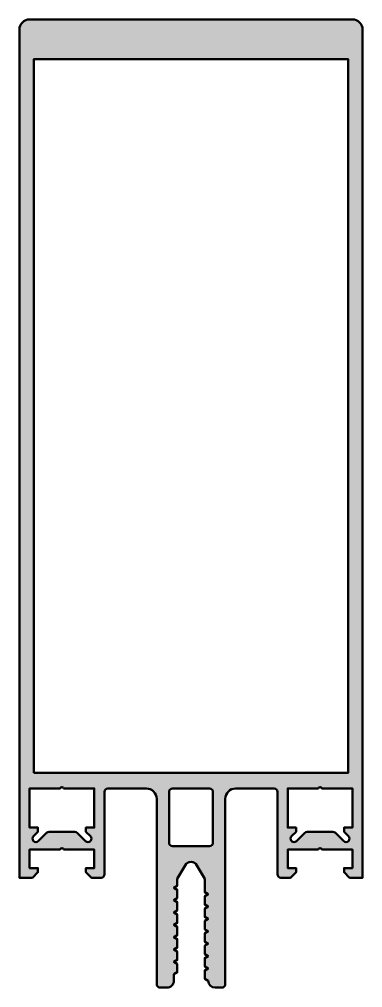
# Model space of a CAD drawing. Extents: x -25 to 25, y -16 to 125.
import ezdxf

# ---------------------------------------------------------------- set-up
doc = ezdxf.new("R2010")
doc.units = 0
doc.layers.add('0S-Alu contour', color=7, linetype='Continuous', lineweight=50)
doc.layers.add('0S-Alu hatch', color=252, linetype='Continuous', lineweight=25)

# ---------------------------------------------------------------- blocks, each defined once
blk = doc.blocks.new('322290__694F015B_F49B_4615_8804_CCDFC4D394CF_')
at = {"layer": '0S-Alu hatch'}
h = blk.add_hatch(color=256, dxfattribs=at)
edge = h.paths.add_edge_path()
edge.add_arc((-23.50000000000004, 123.5), 1.5, 89.99999999999675, 180)
edge.add_line((-25.00000000000003, 123.5), (-25.00000000000003, 1.137e-13))
edge.add_line((-25.00000000000003, 1.137e-13), (-23.1, 1.421e-13))
edge.add_line((-23.1, 1.421e-13), (-22.29999999999999, 0.8000000000000397))
edge.add_line((-22.29999999999999, 0.8000000000000397), (-22.30000000000002, 1.400000000000062))
edge.add_line((-22.30000000000002, 1.400000000000062), (-23.50000000000001, 1.400000000000119))
edge.add_line((-23.50000000000001, 1.400000000000119), (-23.50000000000001, 4.100000000000051))
edge.add_line((-23.50000000000001, 4.100000000000051), (-19.04494897427833, 4.100000000000079))
edge.add_ellipse((-18.80000000000002, 4.050000000000039), major_axis=(-0.2500000000000059, 0), ratio=1, start_angle=191.5369590328246, end_angle=348.46304096717546, ccw=False)
edge.add_line((-18.5550510257217, 4.100000000000079), (-14.10000000000003, 4.099999999999994))
edge.add_line((-14.10000000000003, 4.099999999999994), (-14.10000000000003, 1.40000000000009))
edge.add_line((-14.10000000000003, 1.40000000000009), (-15.30000000000007, 1.40000000000009))
edge.add_line((-15.30000000000007, 1.40000000000009), (-15.30000000000007, 0.800000000000125))
edge.add_line((-15.30000000000007, 0.800000000000125), (-14.50000000000001, 8.53e-14))
edge.add_line((-14.50000000000001, 8.53e-14), (-13.09999999999994, 5.68e-14))
edge.add_arc((-13.10000000000003, 0.5000000000001137), 0.500000000000057, 270.0000000000098, 360)
edge.add_line((-12.59999999999997, 0.5000000000001137), (-12.60000000000003, 12.50000000000011))
edge.add_ellipse((-12.10000000000007, 12.5000000000001), major_axis=(-0.4999999999999574, 0), ratio=1, start_angle=270, end_angle=360, ccw=False)
edge.add_line((-12.10000000000007, 13.00000000000006), (-6.500000000000021, 13.00000000000003))
edge.add_ellipse((-6.500000000000016, 11.49999999999997), major_axis=(-1.500000000000056, 0), ratio=1, start_angle=180, end_angle=270.00000000000017, ccw=False)
edge.add_line((-4.999999999999957, 11.49999999999997), (-4.99999999999995, -15.49999999999988))
edge.add_arc((-4.499999999999964, -15.49999999999988), 0.4999999999999858, 180, 270.0000000000017)
edge.add_line((-4.49999999999995, -15.99999999999987), (-3.49999999999995, -15.99999999999986))
edge.add_arc((-3.499999999999943, -14.99999999999985), 1, 269.9999999999996, 360)
edge.add_line((-2.499999999999943, -14.99999999999985), (-2.499999999999936, -14.05277679671562))
edge.add_line((-2.499999999999936, -14.05277679671562), (-1.999999999999964, -13.76410166212076))
edge.add_line((-1.999999999999964, -13.76410166212076), (-1.99999999999995, -12.54145193131037))
edge.add_line((-1.99999999999995, -12.54145193131037), (-2.499999999999964, -12.25277679671555))
edge.add_line((-2.499999999999964, -12.25277679671555), (-1.99999999999995, -11.96410166212075))
edge.add_line((-1.99999999999995, -11.96410166212075), (-1.99999999999995, -10.74145193131036))
edge.add_line((-1.99999999999995, -10.74145193131036), (-2.499999999999964, -10.45277679671554))
edge.add_line((-2.499999999999964, -10.45277679671554), (-1.999999999999964, -10.16410166212068))
edge.add_line((-1.999999999999964, -10.16410166212068), (-1.999999999999964, -8.941451931310352))
edge.add_line((-1.999999999999964, -8.941451931310352), (-2.49999999999995, -8.6527767967155))
edge.add_line((-2.49999999999995, -8.6527767967155), (-1.999999999999964, -8.364101662120675))
edge.add_line((-1.999999999999964, -8.364101662120675), (-1.999999999999964, -7.141451931310314))
edge.add_line((-1.999999999999964, -7.141451931310314), (-2.49999999999995, -6.852776796715517))
edge.add_line((-2.49999999999995, -6.852776796715517), (-1.99999999999995, -6.564101662120691))
edge.add_line((-1.99999999999995, -6.564101662120691), (-1.99999999999995, -5.341451931310331))
edge.add_line((-1.99999999999995, -5.341451931310331), (-2.499999999999964, -5.052776796715505))
edge.add_line((-2.499999999999964, -5.052776796715505), (-1.99999999999995, -4.764101662120651))
edge.add_line((-1.99999999999995, -4.764101662120651), (-1.999999999999964, -3.541451931310263))
edge.add_line((-1.999999999999964, -3.541451931310263), (-2.49999999999995, -3.252776796715465))
edge.add_line((-2.49999999999995, -3.252776796715465), (-1.99999999999995, -2.96410166212064))
edge.add_line((-1.99999999999995, -2.96410166212064), (-1.999999999999964, -1.74145193131028))
edge.add_line((-1.999999999999964, -1.74145193131028), (-2.49999999999995, -1.452776796715482))
edge.add_line((-2.49999999999995, -1.452776796715482), (-1.99999999999995, -1.164101662120685))
edge.add_line((-1.99999999999995, -1.164101662120685), (-1.99999999999995, -0.1641016621206859))
edge.add_line((-1.99999999999995, -0.1641016621206859), (-0.8660253585603854, 1.800000000000125))
edge.add_ellipse((4.52240334e-08, 1.300000000000109), major_axis=(-0.9999999999999907, 0), ratio=1, start_angle=209.9999999999995, end_angle=329.99999999999864, ccw=False)
edge.add_line((0.8660254490084682, 1.800000000000096), (1.999999999999992, -0.1641015681546776))
edge.add_line((1.999999999999992, -0.1641015681546776), (1.999999999999992, -2.111324865404952))
edge.add_line((1.999999999999992, -2.111324865404952), (2.500000000000007, -2.399999999999835))
edge.add_line((2.500000000000007, -2.399999999999835), (1.999999999999978, -2.688675134594575))
edge.add_line((1.999999999999978, -2.688675134594575), (1.999999999999978, -3.911324865404964))
edge.add_line((1.999999999999978, -3.911324865404964), (2.500000000000021, -4.199999999999874))
edge.add_line((2.500000000000021, -4.199999999999874), (1.999999999999921, -4.488675134594728))
edge.add_line((1.999999999999921, -4.488675134594728), (1.999999999999921, -5.711324865405003))
edge.add_line((1.999999999999921, -5.711324865405003), (2.499999999999978, -5.999999999999857))
edge.add_line((2.499999999999978, -5.999999999999857), (1.999999999999936, -6.288675134594683))
edge.add_line((1.999999999999936, -6.288675134594683), (1.999999999999978, -7.511324865405015))
edge.add_line((1.999999999999978, -7.511324865405015), (2.499999999999978, -7.79999999999984))
edge.add_line((2.499999999999978, -7.79999999999984), (1.999999999999936, -8.088675134594666))
edge.add_line((1.999999999999936, -8.088675134594666), (1.999999999999921, -9.311324865404998))
edge.add_line((1.999999999999921, -9.311324865404998), (2.500000000000049, -9.599999999999852))
edge.add_line((2.500000000000049, -9.599999999999852), (1.99999999999995, -9.88867513459465))
edge.add_line((1.99999999999995, -9.88867513459465), (2.000000000000007, -11.11132486540507))
edge.add_line((2.000000000000007, -11.11132486540507), (2.499999999999992, -11.39999999999989))
edge.add_line((2.499999999999992, -11.39999999999989), (1.999999999999921, -11.6886751345948))
edge.add_line((1.999999999999921, -11.6886751345948), (1.999999999999921, -12.91132486540508))
edge.add_line((1.999999999999921, -12.91132486540508), (2.499999999999978, -13.19999999999987))
edge.add_line((2.499999999999978, -13.19999999999987), (1.999999999999978, -13.48867513459473))
edge.add_line((1.999999999999978, -13.48867513459473), (1.999999999999936, -14.71132486540509))
edge.add_line((1.999999999999936, -14.71132486540509), (2.49999999999995, -14.99999999999985))
edge.add_arc((3.499999999999936, -14.99999999999988), 0.9999999999999857, 180, 269.9999999999992)
edge.add_line((3.499999999999921, -15.99999999999987), (4.500000000000049, -15.99999999999986))
edge.add_arc((4.500000000000056, -15.49999999999988), 0.4999999999999716, 269.9999999999992, 360)
edge.add_line((5.000000000000028, -15.49999999999988), (4.999999999999936, 11.5))
edge.add_ellipse((6.499999999999982, 11.5000000000001), major_axis=(-1.500000000000045, 0), ratio=1, start_angle=270.0000000000039, end_angle=360, ccw=False)
edge.add_line((6.499999999999879, 13.00000000000014), (12.10000000000003, 13.00000000000008))
edge.add_ellipse((12.10000000000001, 12.50000000000005), major_axis=(-0.5000000000000302, 0), ratio=1, start_angle=180, end_angle=269.9999999999982, ccw=False)
edge.add_line((12.60000000000004, 12.50000000000005), (12.59999999999996, 0.5000000000000853))
edge.add_arc((13.09999999999997, 0.5000000000001564), 0.5000000000000142, 180, 270.0000000000065)
edge.add_line((13.10000000000003, 1.421e-13), (14.49999999999993, 5.68e-14))
edge.add_line((14.49999999999993, 5.68e-14), (15.30000000000011, 0.800000000000125))
edge.add_line((15.30000000000011, 0.800000000000125), (15.29999999999999, 1.40000000000009))
edge.add_line((15.29999999999999, 1.40000000000009), (14.1, 1.40000000000009))
edge.add_line((14.1, 1.40000000000009), (14.1, 4.100000000000022))
edge.add_line((14.1, 4.100000000000022), (18.55505102572169, 4.100000000000079))
edge.add_ellipse((18.8, 4.050000000000039), major_axis=(-0.2500000000000059, 0), ratio=1, start_angle=191.5369590328246, end_angle=348.46304096717546, ccw=False)
edge.add_line((19.04494897427832, 4.100000000000079), (23.49999999999999, 4.100000000000051))
edge.add_line((23.49999999999999, 4.100000000000051), (23.49999999999999, 1.40000000000009))
edge.add_line((23.49999999999999, 1.40000000000009), (22.3, 1.400000000000119))
edge.add_line((22.3, 1.400000000000119), (22.29999999999999, 0.800000000000125))
edge.add_line((22.29999999999999, 0.800000000000125), (23.09999999999999, 1.137e-13))
edge.add_line((23.09999999999999, 1.137e-13), (25, 2.84e-14))
edge.add_line((25, 2.84e-14), (25, 123.5000000000001))
edge.add_arc((23.49999999999999, 123.5), 1.5, 0, 90.00000000000055)
edge.add_line((23.49999999999998, 125), (-23.49999999999995, 125))
h.paths.add_polyline_path([(-22.90000000000001, 15.30000000000012), (-22.90000000000021, 119.2), (22.90000000000023, 119.2), (22.8999999999999, 15.30000000000015)])
edge = h.paths.add_edge_path()
edge.add_ellipse((-18.80000000000002, 12.95000000000007), major_axis=(-0.2500000000000059, 0), ratio=1, start_angle=191.5369590328246, end_angle=348.4630409671751, ccw=False)
edge.add_line((-18.5550510257217, 13.00000000000011), (-14.10000000000003, 13.00000000000011))
edge.add_line((-14.10000000000003, 13.00000000000011), (-14.10000000000003, 7.300000000000125))
edge.add_line((-14.10000000000003, 7.300000000000125), (-15.30000000000002, 7.300000000000125))
edge.add_line((-15.30000000000002, 7.300000000000125), (-15.30000000000007, 6.700000000000159))
edge.add_line((-15.30000000000007, 6.700000000000159), (-14.65355339059341, 6.053553390593435))
edge.add_ellipse((-15.0071067811867, 5.70000000000013), major_axis=(-0.5000000000000342, 0), ratio=1, start_angle=45.000000000005684, end_angle=225.0000000000012, ccw=False)
edge.add_line((-15.36066017177996, 5.346446609406797), (-16.42132034355973, 6.407106781186627))
edge.add_arc((-17.12842712474635, 5.699999999999988), 1.000000000000113, 45.00000000000087, 89.99999999999959)
edge.add_line((-17.12842712474634, 6.700000000000102), (-20.47157287525358, 6.70000000000013))
edge.add_arc((-20.47157287525359, 5.699999999999789), 1.000000000000341, 89.9999999999992, 134.9999999999988)
edge.add_line((-21.17867965644037, 6.407106781186593), (-22.23933982822007, 5.346446609406797))
edge.add_ellipse((-22.59289321881337, 5.700000000000116), major_axis=(-0.5000000000000443, 0), ratio=1, start_angle=-44.999999999997726, end_angle=134.9999999999977, ccw=False)
edge.add_line((-22.94644660940669, 6.053553390593407), (-22.30000000000002, 6.70000000000013))
edge.add_line((-22.30000000000002, 6.70000000000013), (-22.30000000000002, 7.300000000000125))
edge.add_line((-22.30000000000002, 7.300000000000125), (-23.50000000000006, 7.300000000000125))
edge.add_line((-23.50000000000006, 7.300000000000125), (-23.49999999999995, 13.00000000000011))
edge.add_line((-23.49999999999995, 13.00000000000011), (-19.04494897427833, 13.00000000000011))
edge = h.paths.add_edge_path()
edge.add_ellipse((18.8, 12.95000000000007), major_axis=(-0.2500000000000059, 0), ratio=1, start_angle=191.5369590328246, end_angle=348.4630409671751, ccw=False)
edge.add_line((19.04494897427832, 13.00000000000011), (23.49999999999999, 13.00000000000011))
edge.add_line((23.49999999999999, 13.00000000000011), (23.49999999999999, 7.300000000000125))
edge.add_line((23.49999999999999, 7.300000000000125), (22.3, 7.300000000000125))
edge.add_line((22.3, 7.300000000000125), (22.3, 6.700000000000073))
edge.add_line((22.3, 6.700000000000073), (22.94644660940656, 6.053553390593435))
edge.add_ellipse((22.59289321881329, 5.700000000000116), major_axis=(-0.5000000000000241, 0), ratio=1, start_angle=45.00000000000921, end_angle=225.0000000000046, ccw=False)
edge.add_line((22.23933982822006, 5.346446609406768), (21.17867965644023, 6.407106781186655))
edge.add_arc((20.47157287525355, 5.699999999999974), 1.000000000000185, 45.00000000000015, 89.99999999999939)
edge.add_line((20.47157287525356, 6.70000000000016), (17.12842712474616, 6.700000000000073))
edge.add_arc((17.12842712474621, 5.700000000000187), 0.9999999999998863, 90.00000000000325, 135.0000000000023)
edge.add_line((16.42132034355972, 6.407106781186626), (15.36066017178, 5.346446609406825))
edge.add_ellipse((15.00710678118668, 5.70000000000013), major_axis=(-0.5000000000000543, 0), ratio=1, start_angle=-44.9999999999942, end_angle=135.0000000000012, ccw=False)
edge.add_line((14.65355339059334, 6.053553390593407), (15.30000000000006, 6.700000000000073))
edge.add_line((15.30000000000006, 6.700000000000073), (15.30000000000006, 7.300000000000125))
edge.add_line((15.30000000000006, 7.300000000000125), (14.10000000000001, 7.300000000000125))
edge.add_line((14.10000000000001, 7.300000000000125), (14.10000000000001, 13.00000000000011))
edge.add_line((14.10000000000001, 13.00000000000011), (18.55505102572169, 13.00000000000011))
edge = h.paths.add_edge_path()
edge.add_line((3.199999999999981, 12.50000000000005), (3.199999999999981, 5.100000000000079))
edge.add_ellipse((2.700000000000009, 5.100000000000051), major_axis=(-0.4999999999999716, 0), ratio=1, start_angle=90.00000000000318, end_angle=180, ccw=False)
edge.add_line((2.700000000000038, 4.600000000000079), (-2.699999999999938, 4.600000000000051))
edge.add_ellipse((-2.699999999999924, 5.100000000000008), major_axis=(-0.4999999999999574, 0), ratio=1, start_angle=0, end_angle=89.9999999999983, ccw=False)
edge.add_line((-3.199999999999882, 5.100000000000008), (-3.199999999999995, 12.50000000000005))
edge.add_ellipse((-2.699999999999967, 12.50000000000008), major_axis=(-0.5000000000000285, 0), ratio=1, start_angle=270.00000000000324, end_angle=360, ccw=False)
edge.add_line((-2.699999999999995, 13.00000000000011), (2.699999999999924, 13.00000000000006))
edge.add_ellipse((2.699999999999953, 12.50000000000003), major_axis=(-0.5000000000000285, 0), ratio=1, start_angle=180, end_angle=270.00000000000324, ccw=False)
at = {"layer": '0S-Alu contour', "color": 7}
for points in [[(23.49999999999998, 125), (-23.49999999999995, 125)], [(-25.00000000000003, 123.5), (-25.00000000000003, 1.137e-13), (-23.1, 1.421e-13), (-22.29999999999999, 0.8000000000000397), (-22.30000000000002, 1.400000000000062), (-23.50000000000001, 1.400000000000119), (-23.50000000000001, 4.100000000000051), (-19.04494897427833, 4.100000000000079)], [(19.04494897427832, 4.100000000000079), (23.49999999999999, 4.100000000000051), (23.49999999999999, 1.40000000000009), (22.3, 1.400000000000119), (22.29999999999999, 0.800000000000125), (23.09999999999999, 1.137e-13), (25, 2.84e-14), (25, 123.5000000000001)], [(-22.90000000000001, 15.30000000000012), (-22.90000000000021, 119.2), (22.90000000000023, 119.2), (22.8999999999999, 15.30000000000015), (-22.90000000000001, 15.30000000000012)], [(-22.94644660940669, 6.053553390593407), (-22.30000000000002, 6.70000000000013), (-22.30000000000002, 7.300000000000125), (-23.50000000000006, 7.300000000000125), (-23.49999999999995, 13.00000000000011), (-19.04494897427833, 13.00000000000011)], [(-18.5550510257217, 13.00000000000011), (-14.10000000000003, 13.00000000000011), (-14.10000000000003, 7.300000000000125), (-15.30000000000002, 7.300000000000125), (-15.30000000000007, 6.700000000000159), (-14.65355339059341, 6.053553390593435)], [(-12.10000000000007, 13.00000000000006), (-6.500000000000021, 13.00000000000003)], [(-2.699999999999995, 13.00000000000011), (2.699999999999924, 13.00000000000006)], [(6.499999999999879, 13.00000000000014), (12.10000000000003, 13.00000000000008)], [(14.65355339059334, 6.053553390593407), (15.30000000000006, 6.700000000000073), (15.30000000000006, 7.300000000000125), (14.10000000000001, 7.300000000000125), (14.10000000000001, 13.00000000000011), (18.55505102572169, 13.00000000000011)], [(19.04494897427832, 13.00000000000011), (23.49999999999999, 13.00000000000011), (23.49999999999999, 7.300000000000125), (22.3, 7.300000000000125), (22.3, 6.700000000000073), (22.94644660940656, 6.053553390593435)], [(-12.59999999999997, 0.5000000000001137), (-12.60000000000003, 12.50000000000011)], [(-4.999999999999957, 11.49999999999997), (-4.99999999999995, -15.49999999999988)], [(-3.199999999999882, 5.100000000000008), (-3.199999999999995, 12.50000000000005)], [(3.199999999999981, 12.50000000000005), (3.199999999999981, 5.100000000000079)], [(5.000000000000028, -15.49999999999988), (4.999999999999936, 11.5)], [(12.60000000000004, 12.50000000000005), (12.59999999999996, 0.5000000000000853)], [(-21.17867965644037, 6.407106781186593), (-22.23933982822007, 5.346446609406797)], [(-17.12842712474634, 6.700000000000102), (-20.47157287525358, 6.70000000000013)], [(-15.36066017177996, 5.346446609406797), (-16.42132034355973, 6.407106781186627)], [(16.42132034355972, 6.407106781186626), (15.36066017178, 5.346446609406825)], [(20.47157287525356, 6.70000000000016), (17.12842712474616, 6.700000000000073)], [(22.23933982822006, 5.346446609406768), (21.17867965644023, 6.407106781186655)], [(2.700000000000038, 4.600000000000079), (-2.699999999999938, 4.600000000000051)], [(-18.5550510257217, 4.100000000000079), (-14.10000000000003, 4.099999999999994), (-14.10000000000003, 1.40000000000009), (-15.30000000000007, 1.40000000000009), (-15.30000000000007, 0.800000000000125), (-14.50000000000001, 8.53e-14), (-13.09999999999994, 5.68e-14)], [(13.10000000000003, 1.421e-13), (14.49999999999993, 5.68e-14), (15.30000000000011, 0.800000000000125), (15.29999999999999, 1.40000000000009), (14.1, 1.40000000000009), (14.1, 4.100000000000022), (18.55505102572169, 4.100000000000079)], [(-2.499999999999943, -14.99999999999985), (-2.499999999999936, -14.05277679671562), (-1.999999999999964, -13.76410166212076), (-1.99999999999995, -12.54145193131037), (-2.499999999999964, -12.25277679671555), (-1.99999999999995, -11.96410166212075), (-1.99999999999995, -10.74145193131036), (-2.499999999999964, -10.45277679671554), (-1.999999999999964, -10.16410166212068), (-1.999999999999964, -8.941451931310352), (-2.49999999999995, -8.6527767967155), (-1.999999999999964, -8.364101662120675), (-1.999999999999964, -7.141451931310314), (-2.49999999999995, -6.852776796715517), (-1.99999999999995, -6.564101662120691), (-1.99999999999995, -5.341451931310331), (-2.499999999999964, -5.052776796715505), (-1.99999999999995, -4.764101662120651), (-1.999999999999964, -3.541451931310263), (-2.49999999999995, -3.252776796715465), (-1.99999999999995, -2.96410166212064), (-1.999999999999964, -1.74145193131028), (-2.49999999999995, -1.452776796715482), (-1.99999999999995, -1.164101662120685), (-1.99999999999995, -0.1641016621206859), (-0.8660253585603854, 1.800000000000125)], [(0.8660254490084682, 1.800000000000096), (1.999999999999992, -0.1641015681546776), (1.999999999999992, -2.111324865404952), (2.500000000000007, -2.399999999999835), (1.999999999999978, -2.688675134594575), (1.999999999999978, -3.911324865404964), (2.500000000000021, -4.199999999999874), (1.999999999999921, -4.488675134594728), (1.999999999999921, -5.711324865405003), (2.499999999999978, -5.999999999999857), (1.999999999999936, -6.288675134594683), (1.999999999999978, -7.511324865405015), (2.499999999999978, -7.79999999999984), (1.999999999999936, -8.088675134594666), (1.999999999999921, -9.311324865404998), (2.500000000000049, -9.599999999999852), (1.99999999999995, -9.88867513459465), (2.000000000000007, -11.11132486540507), (2.499999999999992, -11.39999999999989), (1.999999999999921, -11.6886751345948), (1.999999999999921, -12.91132486540508), (2.499999999999978, -13.19999999999987), (1.999999999999978, -13.48867513459473), (1.999999999999936, -14.71132486540509), (2.49999999999995, -14.99999999999985)], [(-4.49999999999995, -15.99999999999987), (-3.49999999999995, -15.99999999999986)], [(3.499999999999921, -15.99999999999987), (4.500000000000049, -15.99999999999986)]]:
    blk.add_lwpolyline(points, dxfattribs=at)
for centre, radius, start, end in [((-23.50000000000004, 123.5), 1.5, 89.99999999999675, 180), ((23.49999999999999, 123.5), 1.5, 0, 90.00000000000055), ((-20.47157287525359, 5.699999999999789), 1.000000000000341, 89.9999999999992, 134.9999999999988), ((-17.12842712474635, 5.699999999999988), 1.000000000000113, 45.00000000000087, 89.99999999999959), ((17.12842712474621, 5.700000000000187), 0.9999999999998863, 90.00000000000325, 135.0000000000023), ((20.47157287525355, 5.699999999999974), 1.000000000000185, 45.00000000000015, 89.99999999999939), ((-13.10000000000003, 0.5000000000001137), 0.500000000000057, 270.0000000000098, 0), ((13.09999999999997, 0.5000000000001564), 0.5000000000000142, 180, 270.0000000000065), ((-4.499999999999964, -15.49999999999988), 0.4999999999999858, 180, 270.0000000000017), ((-3.499999999999943, -14.99999999999985), 1, 269.9999999999996, 0), ((3.499999999999936, -14.99999999999988), 0.9999999999999857, 180, 269.9999999999992), ((4.500000000000056, -15.49999999999988), 0.4999999999999716, 269.9999999999992, 0)]:
    blk.add_arc(centre, radius, start, end, dxfattribs=at)
at = {"layer": '0S-Alu contour', "color": 7, "extrusion": (0, 0, -1)}
for centre, radius, start, end in [((18.80000000000002, 12.95000000000007), 0.2500000000000059, 11.53695903282488, 168.4630409671754), ((12.10000000000007, 12.5000000000001), 0.4999999999999574, 0, 90), ((6.500000000000016, 11.49999999999997), 1.500000000000056, 89.99999999999984, 180), ((2.699999999999967, 12.50000000000008), 0.5000000000000285, 0, 89.99999999999675), ((-2.699999999999953, 12.50000000000003), 0.5000000000000285, 89.99999999999675, 180), ((-6.499999999999982, 11.5000000000001), 1.500000000000046, 0, 89.99999999999606), ((-12.10000000000001, 12.50000000000005), 0.5000000000000302, 90.00000000000183, 180), ((-18.8, 12.95000000000007), 0.2500000000000059, 11.53695903282488, 168.4630409671754), ((22.59289321881337, 5.700000000000116), 0.5000000000000443, 225.0000000000023, 44.99999999999769), ((15.0071067811867, 5.70000000000013), 0.5000000000000342, 134.9999999999988, 314.9999999999943), ((-15.00710678118668, 5.70000000000013), 0.5000000000000543, 224.9999999999988, 44.99999999999425), ((-22.59289321881329, 5.700000000000116), 0.5000000000000241, 134.9999999999954, 314.9999999999908), ((18.80000000000002, 4.050000000000039), 0.2500000000000059, 11.53695903282453, 168.4630409671754), ((2.699999999999924, 5.100000000000008), 0.4999999999999574, 270.0000000000017, 0), ((-2.700000000000009, 5.100000000000051), 0.4999999999999716, 180, 269.9999999999968), ((-18.8, 4.050000000000039), 0.2500000000000059, 11.53695903282453, 168.4630409671754), ((-4.52240334e-08, 1.300000000000109), 0.9999999999999907, 30.00000000000135, 150.0000000000005)]:
    blk.add_arc(centre, radius, start, end, dxfattribs=at)
blk = doc.blocks.new('322290__BA0A19CB_DD54_4D73_83EF_E36D16B9BBED_')
at = {"layer": '0S-Alu contour', "color": 7}
blk.add_blockref('322290__694F015B_F49B_4615_8804_CCDFC4D394CF_', (0, 0), dxfattribs=at)

msp = doc.modelspace()

# ---------------------------------------------------------------- block references
at = {"layer": '0S-Alu contour', "color": 7}
msp.add_blockref('322290__BA0A19CB_DD54_4D73_83EF_E36D16B9BBED_', (0, 0), dxfattribs=at)

doc.saveas('drawing.dxf')
